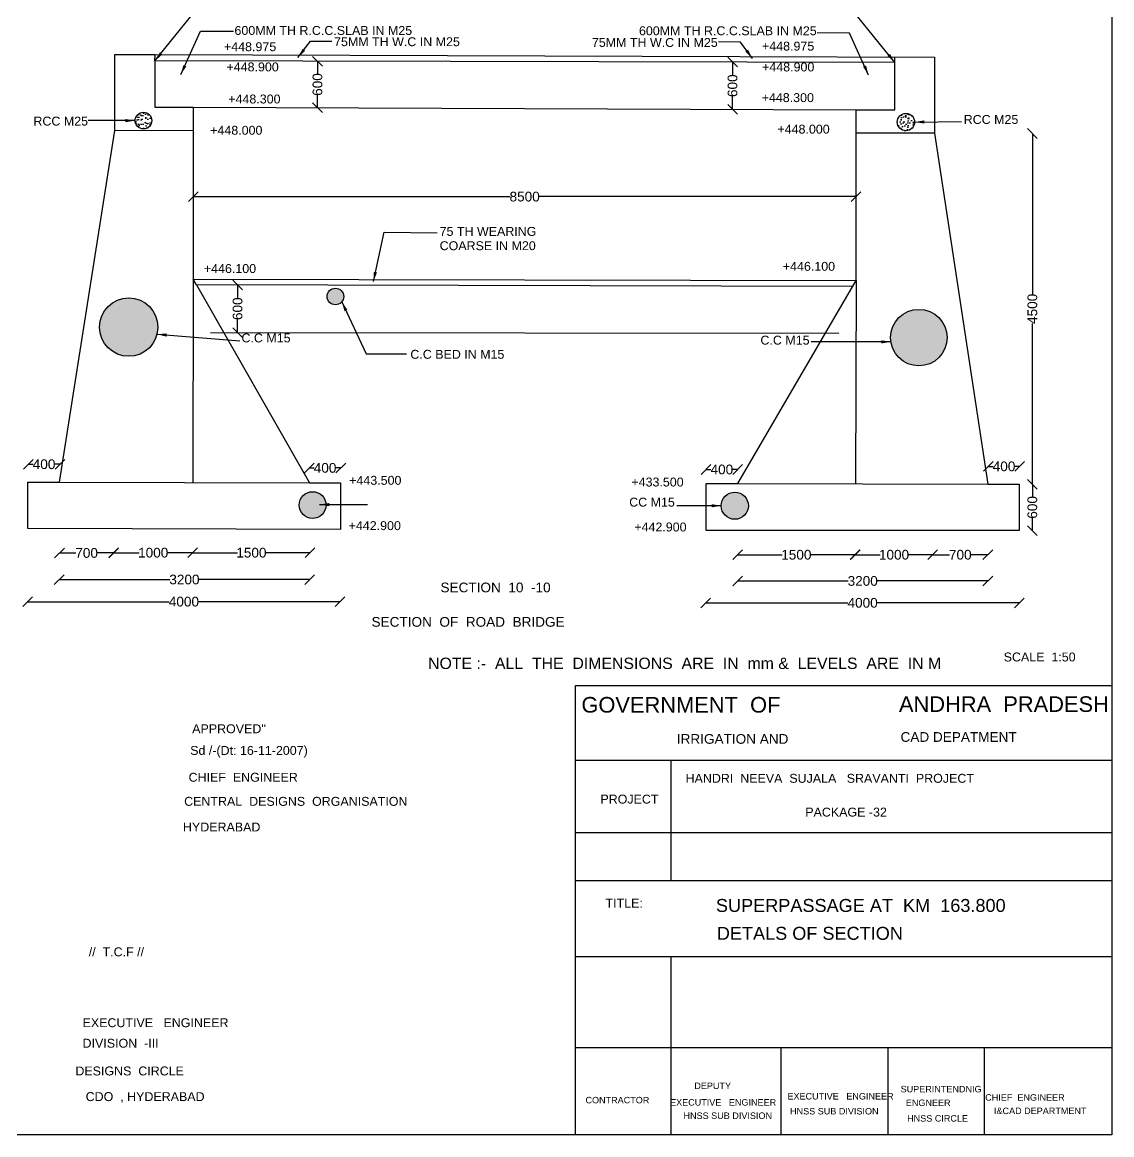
# Model space of a CAD drawing. Header units: metres. Extents: x 7853 to 102269, y -45863 to 19000.
# Drawn here: x 68636 to 102269, y -45863 to -11518 of the extents above; entities that cross this region are included whole.
import ezdxf

# ---------------------------------------------------------------- set-up
doc = ezdxf.new("R2010")
doc.units = ezdxf.units.M
doc.header["$MEASUREMENT"] = 0
doc.layers.add('DRAWING', color=7, linetype='Continuous')
doc.layers.get('0').off()
doc.styles.get("Standard").update_dxf_attribs({"font": 'arial.ttf'})
doc.dimstyles.get("Standard").update_dxf_attribs({"dimtxt": 300, "dimasz": 300, "dimexe": 0.18, "dimexo": 0.0625, "dimgap": 0.09, "dimtad": 0, "dimdec": 0, "dimzin": 0, "dimdsep": 46, "dimtxsty": 'Standard', "dimblk": 'OBLIQUE', "dimcen": 0, "dimse1": 1, "dimse2": 1, "dimadec": 0, "dimazin": 0, "dimtfac": 1, "dimtdec": 0, "dimtofl": 0, "dimtmove": 0, "dimatfit": 3, "dimfxl": 1, "dimtolj": 1, "dimtzin": 0, "dimarcsym": 0})
pattern_1 = [(50, (0, 0), (286.9041, -25.10085), [30, -330]), (355, (0, 0), (-55.5005, 300.87685), [24, -264]), (100.4514, (23.9, -2.1), (231.40375, 275.7758), [25.4961, -280.45684]), (46.1842, (0, 80), (426.8964, -66.2076), [45, -495]), (96.6356, (35.57, 74.5), (373.865, 389.6471), [38.2441, -420.6852]), (351.1842, (0, 80), (373.8648, 389.6474), [36, -396]), (21, (40, 60), (238.7628, -161.04756), [30, -330]), (326, (40, 60), (97.3261, 290.06), [24, -264]), (71.4514, (59.9, 46.58), (336.08905, 129.0122), [25.4961, -280.45684]), (37.5, (0, 0), (4.86394, 133.15754), [0, -260.8, 0, -268, 0, -265]), (7.5, (0, 0), (105.22781, 157.76468), [0, -152.8, 0, -254.8, 0, -101]), (327.5, (-89.2, 0), (213.52897, -9.02195), [0, -100, 0, -312, 0, -414]), (317.5, (-129.2, 0), (233.27447, 40.042), [0, -130, 0, -207.2, 0, -294])]

# ---------------------------------------------------------------- blocks, each defined once
blk = doc.blocks.new('_Oblique')
at = {"color": 0, "linetype": 'ByBlock', "lineweight": -2}
blk.add_line((-0.5, -0.5), (0.5, 0.5), dxfattribs=at)
blk = doc.blocks.new('*D100')
at = {"layer": 'Defpoints', "color": 0, "transparency": 16777216}
for p in [(77750, -12723), (77745, -14156), (77750, -14156)]:
    blk.add_point(p, dxfattribs=at)
at = {"layer": 'DRAWING', "color": 0, "lineweight": -2, "transparency": 16777216}
for p, q in [((77750, -12723), (77750, -13108)), ((77750, -14156), (77750, -13772))]:
    blk.add_line(p, q, dxfattribs=at)
at = {"layer": 'DRAWING', "color": 0, "lineweight": -2, "transparency": 16777216, "xscale": 300, "yscale": 300, "zscale": 300}
for p, rotation in [((77750, -12723), 90), ((77750, -14156), 270)]:
    blk.add_blockref('_Oblique', p, dxfattribs=dict(at, rotation=rotation))
at = {"layer": 'DRAWING', "color": 0, "transparency": 16777216, "insert": (77750, -13440), "char_height": 300, "attachment_point": 5, "rotation": 90}
blk.add_mtext('\\A1;600', dxfattribs=at)
blk = doc.blocks.new('*D101')
at = {"layer": 'Defpoints', "color": 0, "transparency": 16777216}
for p in [(90554, -12749), (90549, -14205), (90563, -14205)]:
    blk.add_point(p, dxfattribs=at)
at = {"layer": 'DRAWING', "color": 0, "lineweight": -2, "transparency": 16777216}
for p, q in [((90563, -12749), (90563, -13145)), ((90563, -14205), (90563, -13809))]:
    blk.add_line(p, q, dxfattribs=at)
at = {"layer": 'DRAWING', "color": 0, "lineweight": -2, "transparency": 16777216, "xscale": 300, "yscale": 300, "zscale": 300}
for p, rotation in [((90563, -12749), 90), ((90563, -14205), 270)]:
    blk.add_blockref('_Oblique', p, dxfattribs=dict(at, rotation=rotation))
at = {"layer": 'DRAWING', "color": 0, "transparency": 16777216, "insert": (90563, -13477), "char_height": 300, "attachment_point": 5, "rotation": 90}
blk.add_mtext('\\A1;600', dxfattribs=at)
blk = doc.blocks.new('*D104')
at = {"layer": 'Defpoints', "color": 0, "transparency": 16777216}
for p in [(68821, -25171), (69797, -25164), (69797, -25171)]:
    blk.add_point(p, dxfattribs=at)
at = {"layer": 'DRAWING', "color": 0, "lineweight": -2, "transparency": 16777216}
for p, q in [((68821, -25164), (68972, -25164)), ((69797, -25164), (69646, -25164))]:
    blk.add_line(p, q, dxfattribs=at)
at = {"layer": 'DRAWING', "color": 0, "lineweight": -2, "transparency": 16777216, "xscale": 300, "yscale": 300, "zscale": 300, "rotation": 180}
blk.add_blockref('_Oblique', (68821, -25164), dxfattribs=at)
at = {"layer": 'DRAWING', "color": 0, "lineweight": -2, "transparency": 16777216, "xscale": 300, "yscale": 300, "zscale": 300}
blk.add_blockref('_Oblique', (69797, -25164), dxfattribs=at)
at = {"layer": 'DRAWING', "color": 0, "transparency": 16777216, "insert": (69309, -25164), "char_height": 300, "attachment_point": 5}
blk.add_mtext('\\A1;400', dxfattribs=at)
blk = doc.blocks.new('*D105')
at = {"layer": 'Defpoints', "color": 0, "transparency": 16777216}
for p in [(69786, -27895), (71460, -27895), (71460, -27903)]:
    blk.add_point(p, dxfattribs=at)
at = {"layer": 'DRAWING', "color": 0, "lineweight": -2, "transparency": 16777216}
for p, q in [((69786, -27903), (70293, -27903)), ((71460, -27903), (70953, -27903))]:
    blk.add_line(p, q, dxfattribs=at)
at = {"layer": 'DRAWING', "color": 0, "lineweight": -2, "transparency": 16777216, "xscale": 300, "yscale": 300, "zscale": 300, "rotation": 180}
blk.add_blockref('_Oblique', (69786, -27903), dxfattribs=at)
at = {"layer": 'DRAWING', "color": 0, "lineweight": -2, "transparency": 16777216, "xscale": 300, "yscale": 300, "zscale": 300}
blk.add_blockref('_Oblique', (71460, -27903), dxfattribs=at)
at = {"layer": 'DRAWING', "color": 0, "transparency": 16777216, "insert": (70623, -27903), "char_height": 300, "attachment_point": 5}
blk.add_mtext('\\A1;700', dxfattribs=at)
blk = doc.blocks.new('*D106')
at = {"layer": 'Defpoints', "color": 0, "transparency": 16777216}
for p in [(71460, -27903), (73896, -27895), (73896, -27903)]:
    blk.add_point(p, dxfattribs=at)
at = {"layer": 'DRAWING', "color": 0, "lineweight": -2, "transparency": 16777216}
for p, q in [((71460, -27895), (72245, -27895)), ((73896, -27895), (73111, -27895))]:
    blk.add_line(p, q, dxfattribs=at)
at = {"layer": 'DRAWING', "color": 0, "lineweight": -2, "transparency": 16777216, "xscale": 300, "yscale": 300, "zscale": 300, "rotation": 180}
blk.add_blockref('_Oblique', (71460, -27895), dxfattribs=at)
at = {"layer": 'DRAWING', "color": 0, "lineweight": -2, "transparency": 16777216, "xscale": 300, "yscale": 300, "zscale": 300}
blk.add_blockref('_Oblique', (73896, -27895), dxfattribs=at)
at = {"layer": 'DRAWING', "color": 0, "transparency": 16777216, "insert": (72678, -27895), "char_height": 300, "attachment_point": 5}
blk.add_mtext('\\A1;1000', dxfattribs=at)
blk = doc.blocks.new('*D107')
at = {"layer": 'Defpoints', "color": 0, "transparency": 16777216}
for p in [(73896, -27895), (77522, -27895), (77522, -27895)]:
    blk.add_point(p, dxfattribs=at)
at = {"layer": 'DRAWING', "color": 0, "lineweight": -2, "transparency": 16777216}
for p, q in [((73896, -27895), (75276, -27895)), ((77522, -27895), (76142, -27895))]:
    blk.add_line(p, q, dxfattribs=at)
at = {"layer": 'DRAWING', "color": 0, "lineweight": -2, "transparency": 16777216, "xscale": 300, "yscale": 300, "zscale": 300, "rotation": 180}
blk.add_blockref('_Oblique', (73896, -27895), dxfattribs=at)
at = {"layer": 'DRAWING', "color": 0, "lineweight": -2, "transparency": 16777216, "xscale": 300, "yscale": 300, "zscale": 300}
blk.add_blockref('_Oblique', (77522, -27895), dxfattribs=at)
at = {"layer": 'DRAWING', "color": 0, "transparency": 16777216, "insert": (75709, -27895), "char_height": 300, "attachment_point": 5}
blk.add_mtext('\\A1;1500', dxfattribs=at)
blk = doc.blocks.new('*D108')
at = {"layer": 'Defpoints', "color": 0, "transparency": 16777216}
for p in [(69775, -28695), (77509, -28695), (77509, -28723)]:
    blk.add_point(p, dxfattribs=at)
at = {"layer": 'DRAWING', "color": 0, "lineweight": -2, "transparency": 16777216}
for p, q in [((69775, -28723), (73195, -28723)), ((77509, -28723), (74090, -28723))]:
    blk.add_line(p, q, dxfattribs=at)
at = {"layer": 'DRAWING', "color": 0, "lineweight": -2, "transparency": 16777216, "xscale": 300, "yscale": 300, "zscale": 300, "rotation": 180}
blk.add_blockref('_Oblique', (69775, -28723), dxfattribs=at)
at = {"layer": 'DRAWING', "color": 0, "lineweight": -2, "transparency": 16777216, "xscale": 300, "yscale": 300, "zscale": 300}
blk.add_blockref('_Oblique', (77509, -28723), dxfattribs=at)
at = {"layer": 'DRAWING', "color": 0, "transparency": 16777216, "insert": (73642, -28723), "char_height": 300, "attachment_point": 5}
blk.add_mtext('\\A1;3200', dxfattribs=at)
blk = doc.blocks.new('*D109')
at = {"layer": 'Defpoints', "color": 0, "transparency": 16777216}
for p in [(68804, -29376), (78447, -29376), (78447, -29406)]:
    blk.add_point(p, dxfattribs=at)
at = {"layer": 'DRAWING', "color": 0, "lineweight": -2, "transparency": 16777216}
for p, q in [((68804, -29406), (73172, -29406)), ((78447, -29406), (74079, -29406))]:
    blk.add_line(p, q, dxfattribs=at)
at = {"layer": 'DRAWING', "color": 0, "lineweight": -2, "transparency": 16777216, "xscale": 300, "yscale": 300, "zscale": 300, "rotation": 180}
blk.add_blockref('_Oblique', (68804, -29406), dxfattribs=at)
at = {"layer": 'DRAWING', "color": 0, "lineweight": -2, "transparency": 16777216, "xscale": 300, "yscale": 300, "zscale": 300}
blk.add_blockref('_Oblique', (78447, -29406), dxfattribs=at)
at = {"layer": 'DRAWING', "color": 0, "transparency": 16777216, "insert": (73626, -29406), "char_height": 300, "attachment_point": 5}
blk.add_mtext('\\A1;4000', dxfattribs=at)
blk = doc.blocks.new('*D110')
at = {"layer": 'Defpoints', "color": 0, "transparency": 16777216}
for p in [(77498, -25284), (78470, -25277), (78470, -25284)]:
    blk.add_point(p, dxfattribs=at)
at = {"layer": 'DRAWING', "color": 0, "lineweight": -2, "transparency": 16777216}
for p, q in [((77498, -25277), (77647, -25277)), ((78470, -25277), (78321, -25277))]:
    blk.add_line(p, q, dxfattribs=at)
at = {"layer": 'DRAWING', "color": 0, "lineweight": -2, "transparency": 16777216, "xscale": 300, "yscale": 300, "zscale": 300, "rotation": 180}
blk.add_blockref('_Oblique', (77498, -25277), dxfattribs=at)
at = {"layer": 'DRAWING', "color": 0, "lineweight": -2, "transparency": 16777216, "xscale": 300, "yscale": 300, "zscale": 300}
blk.add_blockref('_Oblique', (78470, -25277), dxfattribs=at)
at = {"layer": 'DRAWING', "color": 0, "transparency": 16777216, "insert": (77984, -25277), "char_height": 300, "attachment_point": 5}
blk.add_mtext('\\A1;400', dxfattribs=at)
blk = doc.blocks.new('*D111')
at = {"layer": 'Defpoints', "color": 0, "transparency": 16777216}
for p in [(75267, -19627), (75283, -19627), (75263, -21097)]:
    blk.add_point(p, dxfattribs=at)
at = {"layer": 'DRAWING', "color": 0, "lineweight": -2, "transparency": 16777216}
for p, q in [((75283, -19627), (75283, -20030)), ((75283, -21097), (75283, -20694))]:
    blk.add_line(p, q, dxfattribs=at)
at = {"layer": 'DRAWING', "color": 0, "lineweight": -2, "transparency": 16777216, "xscale": 300, "yscale": 300, "zscale": 300}
for p, rotation in [((75283, -19627), 90), ((75283, -21097), 270)]:
    blk.add_blockref('_Oblique', p, dxfattribs=dict(at, rotation=rotation))
at = {"layer": 'DRAWING', "color": 0, "transparency": 16777216, "insert": (75283, -20362), "char_height": 300, "attachment_point": 5, "rotation": 90}
blk.add_mtext('\\A1;600', dxfattribs=at)
blk = doc.blocks.new('*D112')
at = {"layer": 'Defpoints', "color": 0, "transparency": 16777216}
for p in [(73916, -16883), (94374, -16883), (94374, -16902)]:
    blk.add_point(p, dxfattribs=at)
at = {"layer": 'DRAWING', "color": 0, "lineweight": -2, "transparency": 16777216}
for p, q in [((73916, -16902), (83697, -16902)), ((94374, -16902), (84593, -16902))]:
    blk.add_line(p, q, dxfattribs=at)
at = {"layer": 'DRAWING', "color": 0, "lineweight": -2, "transparency": 16777216, "xscale": 300, "yscale": 300, "zscale": 300, "rotation": 180}
blk.add_blockref('_Oblique', (73916, -16902), dxfattribs=at)
at = {"layer": 'DRAWING', "color": 0, "lineweight": -2, "transparency": 16777216, "xscale": 300, "yscale": 300, "zscale": 300}
blk.add_blockref('_Oblique', (94374, -16902), dxfattribs=at)
at = {"layer": 'DRAWING', "color": 0, "transparency": 16777216, "insert": (84145, -16902), "char_height": 300, "attachment_point": 5}
blk.add_mtext('\\A1;8500', dxfattribs=at)
blk = doc.blocks.new('*D113')
at = {"layer": 'Defpoints', "color": 0, "transparency": 16777216}
for p in [(89745, -25307), (90720, -25307), (90720, -25326)]:
    blk.add_point(p, dxfattribs=at)
at = {"layer": 'DRAWING', "color": 0, "lineweight": -2, "transparency": 16777216}
for p, q in [((89745, -25326), (89896, -25326)), ((90720, -25326), (90570, -25326))]:
    blk.add_line(p, q, dxfattribs=at)
at = {"layer": 'DRAWING', "color": 0, "lineweight": -2, "transparency": 16777216, "xscale": 300, "yscale": 300, "zscale": 300, "rotation": 180}
blk.add_blockref('_Oblique', (89745, -25326), dxfattribs=at)
at = {"layer": 'DRAWING', "color": 0, "lineweight": -2, "transparency": 16777216, "xscale": 300, "yscale": 300, "zscale": 300}
blk.add_blockref('_Oblique', (90720, -25326), dxfattribs=at)
at = {"layer": 'DRAWING', "color": 0, "transparency": 16777216, "insert": (90233, -25326), "char_height": 300, "attachment_point": 5}
blk.add_mtext('\\A1;400', dxfattribs=at)
blk = doc.blocks.new('*D114')
at = {"layer": 'Defpoints', "color": 0, "transparency": 16777216}
for p in [(90719, -27944), (94345, -27944), (94345, -27958)]:
    blk.add_point(p, dxfattribs=at)
at = {"layer": 'DRAWING', "color": 0, "lineweight": -2, "transparency": 16777216}
for p, q in [((90719, -27958), (92099, -27958)), ((94345, -27958), (92965, -27958))]:
    blk.add_line(p, q, dxfattribs=at)
at = {"layer": 'DRAWING', "color": 0, "lineweight": -2, "transparency": 16777216, "xscale": 300, "yscale": 300, "zscale": 300, "rotation": 180}
blk.add_blockref('_Oblique', (90719, -27958), dxfattribs=at)
at = {"layer": 'DRAWING', "color": 0, "lineweight": -2, "transparency": 16777216, "xscale": 300, "yscale": 300, "zscale": 300}
blk.add_blockref('_Oblique', (94345, -27958), dxfattribs=at)
at = {"layer": 'DRAWING', "color": 0, "transparency": 16777216, "insert": (92532, -27958), "char_height": 300, "attachment_point": 5}
blk.add_mtext('\\A1;1500', dxfattribs=at)
blk = doc.blocks.new('*D115')
at = {"layer": 'Defpoints', "color": 0, "transparency": 16777216}
for p in [(94355, -27958), (96742, -27958), (96742, -27958)]:
    blk.add_point(p, dxfattribs=at)
at = {"layer": 'DRAWING', "color": 0, "lineweight": -2, "transparency": 16777216}
for p, q in [((94355, -27958), (95115, -27958)), ((96742, -27958), (95982, -27958))]:
    blk.add_line(p, q, dxfattribs=at)
at = {"layer": 'DRAWING', "color": 0, "lineweight": -2, "transparency": 16777216, "xscale": 300, "yscale": 300, "zscale": 300, "rotation": 180}
blk.add_blockref('_Oblique', (94355, -27958), dxfattribs=at)
at = {"layer": 'DRAWING', "color": 0, "lineweight": -2, "transparency": 16777216, "xscale": 300, "yscale": 300, "zscale": 300}
blk.add_blockref('_Oblique', (96742, -27958), dxfattribs=at)
at = {"layer": 'DRAWING', "color": 0, "transparency": 16777216, "insert": (95548, -27958), "char_height": 300, "attachment_point": 5}
blk.add_mtext('\\A1;1000', dxfattribs=at)
blk = doc.blocks.new('*D116')
at = {"layer": 'Defpoints', "color": 0, "transparency": 16777216}
for p in [(96742, -27958), (98444, -27958), (98444, -27958)]:
    blk.add_point(p, dxfattribs=at)
at = {"layer": 'DRAWING', "color": 0, "lineweight": -2, "transparency": 16777216}
for p, q in [((96742, -27958), (97263, -27958)), ((98444, -27958), (97923, -27958))]:
    blk.add_line(p, q, dxfattribs=at)
at = {"layer": 'DRAWING', "color": 0, "lineweight": -2, "transparency": 16777216, "xscale": 300, "yscale": 300, "zscale": 300, "rotation": 180}
blk.add_blockref('_Oblique', (96742, -27958), dxfattribs=at)
at = {"layer": 'DRAWING', "color": 0, "lineweight": -2, "transparency": 16777216, "xscale": 300, "yscale": 300, "zscale": 300}
blk.add_blockref('_Oblique', (98444, -27958), dxfattribs=at)
at = {"layer": 'DRAWING', "color": 0, "transparency": 16777216, "insert": (97593, -27958), "char_height": 300, "attachment_point": 5}
blk.add_mtext('\\A1;700', dxfattribs=at)
blk = doc.blocks.new('*D117')
at = {"layer": 'Defpoints', "color": 0, "transparency": 16777216}
for p in [(90720, -28767), (90720, -28769), (98443, -28769)]:
    blk.add_point(p, dxfattribs=at)
at = {"layer": 'DRAWING', "color": 0, "lineweight": -2, "transparency": 16777216}
for p, q in [((90720, -28767), (94134, -28767)), ((98443, -28767), (95029, -28767))]:
    blk.add_line(p, q, dxfattribs=at)
at = {"layer": 'DRAWING', "color": 0, "lineweight": -2, "transparency": 16777216, "xscale": 300, "yscale": 300, "zscale": 300, "rotation": 180}
blk.add_blockref('_Oblique', (90720, -28767), dxfattribs=at)
at = {"layer": 'DRAWING', "color": 0, "lineweight": -2, "transparency": 16777216, "xscale": 300, "yscale": 300, "zscale": 300}
blk.add_blockref('_Oblique', (98443, -28767), dxfattribs=at)
at = {"layer": 'DRAWING', "color": 0, "transparency": 16777216, "insert": (94581, -28767), "char_height": 300, "attachment_point": 5}
blk.add_mtext('\\A1;3200', dxfattribs=at)
blk = doc.blocks.new('*D118')
at = {"layer": 'Defpoints', "color": 0, "transparency": 16777216}
for p in [(89737, -29441), (99418, -29441), (99418, -29443)]:
    blk.add_point(p, dxfattribs=at)
at = {"layer": 'DRAWING', "color": 0, "lineweight": -2, "transparency": 16777216}
for p, q in [((89737, -29443), (94124, -29443)), ((99418, -29443), (95031, -29443))]:
    blk.add_line(p, q, dxfattribs=at)
at = {"layer": 'DRAWING', "color": 0, "lineweight": -2, "transparency": 16777216, "xscale": 300, "yscale": 300, "zscale": 300, "rotation": 180}
blk.add_blockref('_Oblique', (89737, -29443), dxfattribs=at)
at = {"layer": 'DRAWING', "color": 0, "lineweight": -2, "transparency": 16777216, "xscale": 300, "yscale": 300, "zscale": 300}
blk.add_blockref('_Oblique', (99418, -29443), dxfattribs=at)
at = {"layer": 'DRAWING', "color": 0, "transparency": 16777216, "insert": (94578, -29443), "char_height": 300, "attachment_point": 5}
blk.add_mtext('\\A1;4000', dxfattribs=at)
blk = doc.blocks.new('*D119')
at = {"layer": 'Defpoints', "color": 0, "transparency": 16777216}
for p in [(98459, -25233), (99428, -25230), (99428, -25233)]:
    blk.add_point(p, dxfattribs=at)
at = {"layer": 'DRAWING', "color": 0, "lineweight": -2, "transparency": 16777216}
for p, q in [((98459, -25230), (98607, -25230)), ((99428, -25230), (99281, -25230))]:
    blk.add_line(p, q, dxfattribs=at)
at = {"layer": 'DRAWING', "color": 0, "lineweight": -2, "transparency": 16777216, "xscale": 300, "yscale": 300, "zscale": 300, "rotation": 180}
blk.add_blockref('_Oblique', (98459, -25230), dxfattribs=at)
at = {"layer": 'DRAWING', "color": 0, "lineweight": -2, "transparency": 16777216, "xscale": 300, "yscale": 300, "zscale": 300}
blk.add_blockref('_Oblique', (99428, -25230), dxfattribs=at)
at = {"layer": 'DRAWING', "color": 0, "transparency": 16777216, "insert": (98944, -25230), "char_height": 300, "attachment_point": 5}
blk.add_mtext('\\A1;400', dxfattribs=at)
blk = doc.blocks.new('*D120')
at = {"layer": 'Defpoints', "color": 0, "transparency": 16777216}
for p in [(99809, -25779), (99819, -25779), (99809, -27211)]:
    blk.add_point(p, dxfattribs=at)
at = {"layer": 'DRAWING', "color": 0, "lineweight": -2, "transparency": 16777216}
for p, q in [((99819, -25779), (99819, -26163)), ((99819, -27211), (99819, -26827))]:
    blk.add_line(p, q, dxfattribs=at)
at = {"layer": 'DRAWING', "color": 0, "lineweight": -2, "transparency": 16777216, "xscale": 300, "yscale": 300, "zscale": 300}
for p, rotation in [((99819, -25779), 90), ((99819, -27211), 270)]:
    blk.add_blockref('_Oblique', p, dxfattribs=dict(at, rotation=rotation))
at = {"layer": 'DRAWING', "color": 0, "transparency": 16777216, "insert": (99819, -26495), "char_height": 300, "attachment_point": 5, "rotation": 90}
blk.add_mtext('\\A1;600', dxfattribs=at)
blk = doc.blocks.new('*D121')
at = {"layer": 'Defpoints', "color": 0, "transparency": 16777216}
for p in [(99819, -14952), (99819, -14952), (99819, -25779)]:
    blk.add_point(p, dxfattribs=at)
at = {"layer": 'DRAWING', "color": 0, "lineweight": -2, "transparency": 16777216}
for p, q in [((99819, -14952), (99819, -19912)), ((99819, -25779), (99819, -20819))]:
    blk.add_line(p, q, dxfattribs=at)
at = {"layer": 'DRAWING', "color": 0, "lineweight": -2, "transparency": 16777216, "xscale": 300, "yscale": 300, "zscale": 300}
for p, rotation in [((99819, -14952), 90), ((99819, -25779), 270)]:
    blk.add_blockref('_Oblique', p, dxfattribs=dict(at, rotation=rotation))
at = {"layer": 'DRAWING', "color": 0, "transparency": 16777216, "insert": (99819, -20366), "char_height": 300, "attachment_point": 5, "rotation": 90}
blk.add_mtext('\\A1;4500', dxfattribs=at)

msp = doc.modelspace()

# ---------------------------------------------------------------- hatches: boundary and pattern name
at = {"layer": 'DRAWING'}
h = msp.add_hatch(dxfattribs=at)
h.set_pattern_fill('AR-CONC', color=256, scale=40, style=0)
h.set_pattern_definition(pattern_1)
h.paths.add_polyline_path([(72635, -14553.9, 1), (72121.3, -14553.9, 1)])
h = msp.add_hatch(dxfattribs=at)
h.set_pattern_fill('AR-CONC', color=256, scale=40, style=0)
h.set_pattern_definition(pattern_1)
h.paths.add_polyline_path([(96183.4, -14600.6, 1), (95649.4, -14600.6, 1)])
h = msp.add_hatch(dxfattribs=at)
h.set_pattern_fill('AR-CONC', color=256, scale=40, style=0)
h.set_pattern_definition(pattern_1)
h.paths.add_polyline_path([(72823.2, -20929.5, 1), (71020.8, -20929.5, 1)])
h.paths.add_polyline_path([(78045.8, -19985.2, 1), (78558.2, -19985.2, 1)])
h.paths.add_polyline_path([(78013.8, -26424.3, 1), (77185.8, -26424.3, 1)])
h = msp.add_hatch(dxfattribs=at)
h.set_pattern_fill('AR-CONC', color=256, scale=40, style=0)
h.set_pattern_definition(pattern_1)
h.paths.add_polyline_path([(91051.3, -26444.2, 1), (90214.3, -26444.2, 1)])
h.paths.add_polyline_path([(97187.3, -21253.9, 1), (95441.2, -21253.9, 1)])

# ---------------------------------------------------------------- linework, layer by layer
for points in [[(7853.2, 19000.5), (102268.9, 19000.5), (102268.9, -45863.3), (7853.2, -45863.3)], [(102268.9, -45863.3), (85709.8, -45863.3), (85709.8, -31995), (102268.9, -31995)]]:
    msp.add_lwpolyline(points, close=True, dxfattribs=at)
for points in [[(68804.7, -27143.5), (68809.4, -25719.9), (69789.3, -25715.8), (71497.4, -14862.3), (71497.4, -12516.8), (72739.4, -12516.8), (96796.7, -12591.9), (96796.7, -14940.6), (98445.1, -25782.2), (99411.5, -25782.2), (99411.5, -27211.2), (89745.4, -27211.2), (89745.4, -25760.8), (90723.2, -25760.8), (94374.2, -19485.4), (94374.2, -14219.5), (95569.5, -14219.5), (95574.6, -12588.1)], [(95574.1, -12759.3), (72733.4, -12713.3), (72734, -12516.7)], [(72733.6, -12713.3), (72733.6, -14141.5), (73916, -14141.5), (73916, -14873.9), (71497.4, -14862.3)], [(73916, -14141.5), (94374.2, -14219.5)], [(73916, -14873.9), (73916, -19452.2), (94374.2, -19485.4)], [(96796.7, -14940.6), (94374.2, -14940.6)], [(73916, -19452.2), (73900.2, -25726.1)], [(94264, -19674.7), (74016.8, -19624.3), (73916, -19452.2)], [(94374.2, -19485.4), (94356.8, -25770.9)], [(74016.8, -19624.3), (77502.4, -25735.2), (78459.5, -25740), (78456.5, -27179.3), (68804.7, -27143.5)], [(74448.6, -21095.8), (93848.5, -21114.3)], [(69789.3, -25715.8), (77502.4, -25735.2)], [(90723.2, -25760.8), (98445.1, -25782.2)], [(85709.8, -34298.3), (102268.9, -34298.3)], [(88662.6, -34298.3), (88662.6, -38018.7)], [(85709.8, -36530.6), (102268.9, -36530.6)], [(85709.8, -38018.7), (102268.9, -38018.7)], [(85709.8, -40361.8), (102268.9, -40361.8)], [(88662.6, -40361.8), (88662.6, -45863.3)], [(85709.8, -43166.1), (102268.9, -43166.1)], [(92049.4, -43166.1), (92049.4, -45863.3)], [(95361.7, -43166.1), (95361.7, -45863.3)], [(98328.6, -43166.1), (98328.6, -45863.3)]]:
    msp.add_lwpolyline(points, dxfattribs=at)
for centre, radius in [((72378.1, -14553.9), 256.8), ((95916.4, -14600.6), 267), ((78302, -19985.2), 256.2), ((71922, -20929.5), 901.2), ((96314.3, -21253.9), 873), ((77599.8, -26424.3), 414), ((90632.8, -26444.2), 418.5)]:
    msp.add_circle(centre, radius, dxfattribs=at)

# ---------------------------------------------------------------- texts
for s, height, p in [('600MM TH R.C.C.SLAB IN M25', 275, (75186.9, -11908.6)), ('600MM TH R.C.C.SLAB IN M25', 275, (87674.4, -11918.2)), ('75MM TH W.C IN M25', 275, (78261.3, -12256)), ('75MM TH W.C IN M25', 275, (86220.5, -12279)), ('+448.975', 275, (74862.9, -12410.4)), ('+448.975', 275, (91472.5, -12392.5)), ('+448.900', 275, (74941, -13034.3)), ('+448.900', 275, (91475.2, -13036)), ('+448.300', 275, (91462.1, -13982.1)), ('+448.300', 275, (74995.7, -14024.9)), ('RCC M25', 275, (97699.4, -14656.9)), ('RCC M25', 275, (68980.9, -14707.4)), ('+448.000', 275, (74437.5, -14990.5)), ('+448.000', 275, (91948.7, -14954.5)), ('75 TH WEARING ', 275, (81520.5, -18112.2)), ('COARSE IN M20', 275, (81520.5, -18554)), ('+446.100', 275, (74242, -19259.2)), ('+446.100', 275, (92115.2, -19190.7)), ('C.C M15', 275, (75404.1, -21401.3)), ('C.C M15', 275, (91424.6, -21469.6)), ('C.C BED IN M15', 275, (80616.5, -21907.1)), ('+443.500', 275, (78728.4, -25797)), ('+433.500', 275, (87440.2, -25849.9)), ('CC M15', 275, (87372.4, -26470.7)), ('+442.900', 275, (78711.5, -27196.2)), ('+442.900', 275, (87530.5, -27238.3)), (' SECTION  10  -10', 300, (81430.2, -29116.9)), (' SECTION  OF  ROAD  BRIDGE ', 300, (79301.9, -30180)), (' NOTE :-  ALL  THE  DIMENSIONS  ARE  IN  mm &  LEVELS  ARE  IN M', 350, (81028.6, -31483.8)), (' SCALE  1:50', 275, (98825.8, -31250.9)), (' GOVERNMENT  OF', 482.653, (85709.8, -32830.6)), (' ANDHRA  PRADESH', 482.653, (95512.3, -32810.5)), (" APPROVED''", 275, (73775, -33467.2)), (' IRRIGATION AND ', 300, (88726.1, -33793.4)), (' CAD DEPATMENT', 300, (95632.7, -33733.2)), (' Sd /-(Dt: 16-11-2007)', 275, (73713, -34135.7)), (' CHIEF  ENGINEER', 275, (73663.4, -34965.2)), (' HANDRI  NEEVA  SUJALA   SRAVANTI  PROJECT', 275, (89007.2, -34996.9)), (' PROJECT', 275, (86377.1, -35638.8)), (' CENTRAL  DESIGNS  ORGANISATION', 275, (73527.1, -35708)), (' PACKAGE -32', 275, (92701.4, -36039.9)), (' HYDERABAD', 275, (73490, -36500.3)), (' TITLE:', 275, (86534.3, -38847.7)), ('SUPERPASSAGE AT  KM  163.800', 400, (90049.9, -38984.5)), ('DETALS OF SECTION', 400, (90077.2, -39844.9)), (' //  T.C.F //', 275, (70581.7, -40355.1)), (' EXECUTIVE   ENGINEER', 275, (70391.4, -42541.9)), (' DIVISION  -III', 275, (70391.4, -43175.8)), (' DESIGNS  CIRCLE', 275, (70169.3, -44031.5)), (' DEPUTY', 200, (89305.8, -44452.5)), (' CDO  , HYDERABAD', 275, (70486.6, -44823.8)), (' EXECUTIVE   ENGINEER', 200, (92180.7, -44775.2)), (' SUPERINTENDNIG', 200, (95674.1, -44554.6)), (' CHIEF  ENGINEER', 200, (98285.2, -44811.5)), (' CONTRACTOR', 200, (85945.9, -44893.8)), (' EXECUTIVE   ENGINEER', 200, (88556.2, -44963.4)), (' ENGNEER', 200, (95834.8, -44975.8)), (' HNSS SUB DIVISION', 200, (88971.6, -45375.2)), (' HNSS SUB DIVISION', 200, (92261, -45236.5)), (' HNSS CIRCLE', 200, (95874.9, -45457.2)), ('   I&CAD DEPARTMENT', 200, (98400.4, -45225.9))]:
    msp.add_text(s, height=height, dxfattribs=at).set_placement(p)

# ---------------------------------------------------------------- dimensions: what is measured, and where the dimension line sits
for base, p1, p2, text, picture, middle in [((77750.4, -14156.1), (77750.4, -12723.4), (77745, -14156.1), '600', '*D100', (77750.4, -13439.8)), ((90563, -14205), (90554.3, -12749.2), (90548.8, -14205), '600', '*D101', (90563, -13477.1)), ((99818.8, -14952.5), (99818.8, -25778.6), (99818.8, -14952.5), '4500', '*D121', (99818.8, -20365.5)), ((75282.6, -19627.4), (75263.4, -21096.6), (75267, -19627.4), '600', '*D111', (75282.6, -20362)), ((99818.8, -25778.6), (99808.6, -27211.2), (99808.6, -25778.6), '600', '*D120', (99818.8, -26494.9))]:
    dim = msp.add_linear_dim(base=base, p1=p1, p2=p2, angle=90, text=text, dimstyle='Standard', dxfattribs=at)
    dim.commit()
    dim.dimension.update_dxf_attribs({"geometry": picture, "text_midpoint": middle})
for base, p1, p2, text, picture, middle in [((94374.2, -16902.4), (73916, -16883), (94374.2, -16883), '8500', '*D112', (84145.1, -16902.4)), ((69797, -25164.4), (68821.4, -25171.3), (69797, -25171.3), '400', '*D104', (69309.2, -25164.4)), ((99428.2, -25229.7), (98459.3, -25233.3), (99428.2, -25233.3), '400', '*D119', (98943.7, -25229.7)), ((78470.4, -25277.5), (77497.9, -25283.8), (78470.4, -25283.8), '400', '*D110', (77984.1, -25277.5)), ((90720.4, -25325.6), (89745.4, -25306.6), (90720.4, -25306.6), '400', '*D113', (90232.9, -25325.6)), ((71459.9, -27903.4), (69785.8, -27895.2), (71459.9, -27895.2), '700', '*D105', (70622.8, -27903.4)), ((73896.1, -27895.2), (71459.9, -27903.4), (73896.1, -27903.4), '1000', '*D106', (72678, -27895.2)), ((77522.1, -27895.2), (73896.1, -27895.2), (77522.1, -27895.2), '1500', '*D107', (75709.1, -27895.2)), ((94345.4, -27958.1), (90718.7, -27943.8), (94345.4, -27943.8), '1500', '*D114', (92532, -27958.1)), ((96741.8, -27958.1), (94355, -27958.1), (96741.8, -27958.1), '1000', '*D115', (95548.4, -27958.1)), ((98444.3, -27958.1), (96741.8, -27958.1), (98444.3, -27958.1), '700', '*D116', (97593.1, -27958.1)), ((77509.3, -28722.9), (69775.5, -28695.1), (77509.3, -28695.1), '3200', '*D108', (73642.4, -28722.9)), ((90720.3, -28767.3), (98442.6, -28769.1), (90720.3, -28769.1), '3200', '*D117', (94581.4, -28767.3)), ((78447.4, -29405.7), (68804, -29375.6), (78447.4, -29375.6), '4000', '*D109', (73625.7, -29405.7)), ((99418.2, -29442.5), (89737.5, -29440.9), (99418.2, -29440.9), '4000', '*D118', (94577.8, -29442.5))]:
    dim = msp.add_linear_dim(base=base, p1=p1, p2=p2, text=text, dimstyle='Standard', dxfattribs=at)
    dim.commit()
    dim.dimension.update_dxf_attribs({"geometry": picture, "text_midpoint": middle})

# ---------------------------------------------------------------- leaders
for points in [[(72733.6, -12713.3), (74700.1, -10264)], [(95574.1, -12759.3), (93618, -10337.8)], [(73531.8, -13132.5), (74136.1, -11796.2), (75154.6, -11796.2)], [(94763.3, -13146.9), (94171.5, -11852.8), (93174.2, -11848.7)], [(77147.6, -12609), (77537.7, -12100.4), (78194.3, -12105.1)], [(91174.6, -12634), (90812.4, -12130.8), (90127.6, -12124.2)], [(72121.3, -14553.9), (70671.1, -14553.9)], [(96183.4, -14600.6), (97631.1, -14577.7)], [(79473.9, -19524.8), (79809.6, -18002.4), (81443.7, -18014.4)], [(78500.8, -20146.8), (79251.3, -21749.6), (80497.1, -21755.6)], [(72795.8, -21150.4), (75355.8, -21352)], [(95451.2, -21385.5), (92989.3, -21385.5)], [(77814.7, -26409.8), (79296.3, -26409.8)], [(90214.3, -26444.2), (88845.2, -26444.2)]]:
    msp.add_leader(points, dimstyle='Standard', override={"dimgap": 0.09, "dimtad": 0}, dxfattribs=at)

doc.saveas('drawing.dxf')
